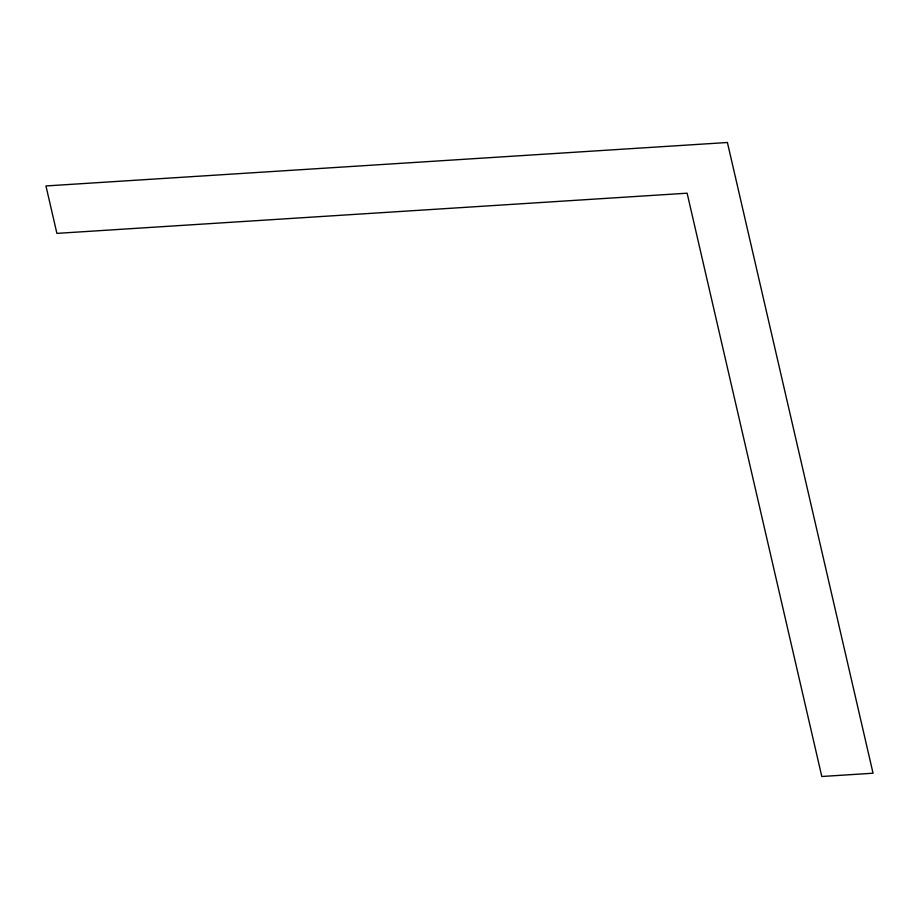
<?xml version="1.0" encoding="UTF-8"?>
<svg xmlns="http://www.w3.org/2000/svg" width="919" height="919" viewBox="0 0 919 919"><rect width="100%" height="100%" fill="white"/><g stroke="black" fill="none" stroke-linecap="round" stroke-linejoin="round"><path stroke-width="1.38" d="M727.411 142.502L45.95 185.948L56.898 233.38L687.113 193.197L821.804 776.498L873.05 773.224L727.411 142.502"/></g></svg>
